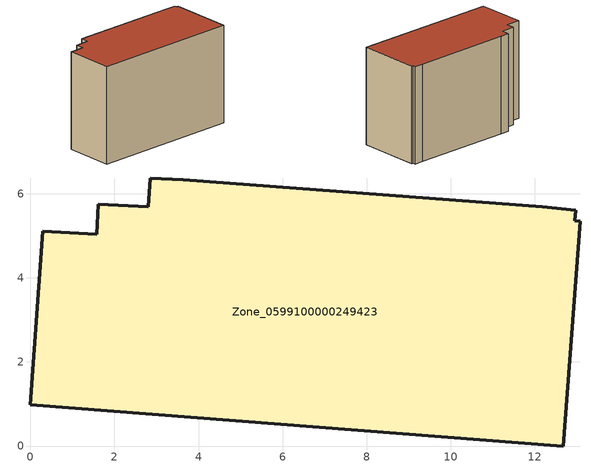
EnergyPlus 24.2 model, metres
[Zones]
Zone_0599100000249423
 floor ground (C_G): 12.68,0 0,0.98 0.3,5.12 1.58,5.05 1.62,5.75 2.8,5.7 2.85,6.38 3.64,6.34 12.18,5.7 12.98,5.61 12.96,5.36 13.08,5.35 z0
 wall outside (C_F): 3.64,6.34 2.85,6.38 2.8,5.7 1.62,5.75 1.58,5.05 0.3,5.12 0,0.98 12.68,0 13.08,5.35 12.96,5.36 12.98,5.61 12.18,5.7 3.64,6.34 z0:8.46
 roof outside (C_R): 13.08,5.35 12.96,5.36 12.98,5.61 12.18,5.7 3.64,6.34 2.85,6.38 2.8,5.7 1.62,5.75 1.58,5.05 0.3,5.12 0,0.98 12.68,0 z8.46
[BUILDING]
Pand.0599100000249423: North Axis=0; Terrain=City; Loads Convergence Tolerance Value=0.04; Temperature Convergence Tolerance Value=0.4; Solar Distribution=FullExterior; Maximum Number of Warmup Days=25; Minimum Number of Warmup Days=1
[Site:Location]
Rotterdam.The.Hague.AP_ZH_NLD Design_Conditions: Latitude=51.96; Longitude=4.45; Time Zone=1; Elevation=-4.5
[SITE:GROUNDTEMPERATURE:BUILDINGSURFACE]
18, 18, 18, 18, 18, 18, 18, 18, 18, 18, 18, 18
[MATERIAL] Thermal Absorptance=0.9; Solar Absorptance=0.7; Visible Absorptance=0.7
Name | Roughness | Thickness | Conductivity | Density | Specific Heat
G.TC.1975-1991 | MediumSmooth | 0.15 | 0.288461 | 540 | 1210
F.TC.1975-1991 | Rough | 0.3 | 0.230769 | 1920 | 840
R.TC.1975-1991 | MediumRough | 0.2 | 0.153846 | 1500 | 1000
[CONSTRUCTION]
C_G: G.TC.1975-1991
C_F: F.TC.1975-1991
C_R: R.TC.1975-1991
[ZONE]
Zone_0599100000249423: Type=1; Multiplier=1; Ceiling Height=Autocalculate; Volume=Autocalculate; Floor Area=autocalculate; Part of Total Floor Area=Yes
[ZONEINFILTRATION:DESIGNFLOWRATE]
Infil_Zone_0599100000249423: Zone or ZoneList or Space or SpaceList=Zone_0599100000249423; Schedule=AlwaysOn; Design Flow Rate Calculation Method=Flow/Area; Flow Rate per Floor Area=0.003; Constant Term Coefficient=1; Temperature Term Coefficient=0; Velocity Term Coefficient=0; Velocity Squared Term Coefficient=0
[HVACTEMPLATE:ZONE:IDEALLOADSAIRSYSTEM]
Zone_0599100000249423: Maximum Heating Supply Air Temperature=50; Minimum Cooling Supply Air Temperature=13; Maximum Heating Supply Air Humidity Ratio=0.0156; Minimum Cooling Supply Air Humidity Ratio=0.0077; Heating Limit=NoLimit; Cooling Limit=NoLimit; Dehumidification Control Type=ConstantSensibleHeatRatio; Cooling Sensible Heat Ratio=0.7; Dehumidification Setpoint=60; Humidification Control Type=None; Humidification Setpoint=30; Outdoor Air Method=None; Outdoor Air Flow Rate per Person=0.00944; Outdoor Air Flow Rate per Zone Floor Area=0; Outdoor Air Flow Rate per Zone=0; Demand Controlled Ventilation Type=None; Outdoor Air Economizer Type=NoEconomizer; Heat Recovery Type=None; Sensible Heat Recovery Effectiveness=0.7; Latent Heat Recovery Effectiveness=0.65
[ZONECONTROL:THERMOSTAT]
ThermostatControl_Zone_0599100000249423: Zone or ZoneList=Zone_0599100000249423; Control Type Schedule=DualSetpointControlType; Control 1=Thermostat_Zone_0599100000249423; Temperature Difference Between Cutout And Setpoint=0
[THERMOSTATSETPOINT:DUALSETPOINT]
Thermostat_Zone_0599100000249423: Heating Setpoint Temperature Schedule=HeatingSetpoint_Zone_0599100000249423; Cooling Setpoint Temperature Schedule=CoolingSetpoint_Zone_0599100000249423
[SCHEDULE:COMPACT]
HeatingSetpoint_Zone_0599100000249423: Through: 12/31, For: AllDays, Until: 24:00, 21
CoolingSetpoint_Zone_0599100000249423: Through: 12/31, For: AllDays, Until: 24:00, 24
DualSetpointControlType: Through: 12/31, For: AllDays, Until: 24:00, 4
AlwaysOn: Through: 12/31, For: AllDays, Until: 24:00, 1
